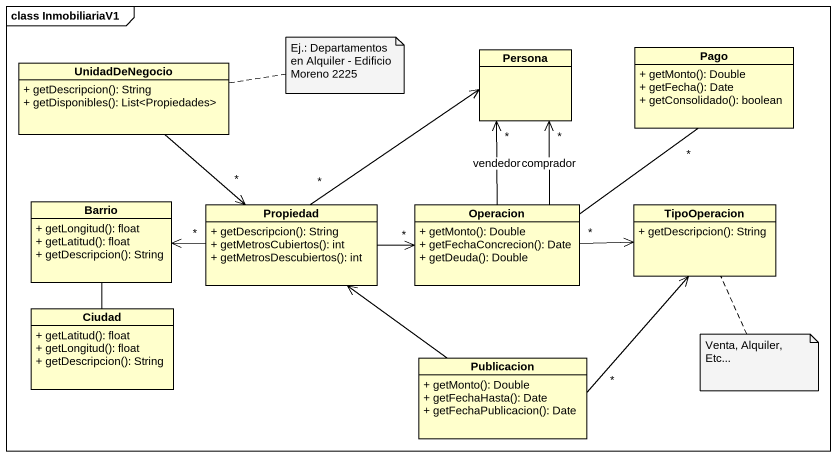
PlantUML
@startuml
mainframe class InmobiliariaV1
hide circle
hide empty members
skinparam classAttributeIconSize 0
class UnidadDeNegocio {
  + getDescripcion(): String
  + getDisponibles(): List<Propiedades>
}
class Persona
class Pago {
  + getMonto(): Double
  + getFecha(): Date
  + getConsolidado(): boolean
}
class Barrio {
  + getLongitud(): float
  + getLatitud(): float
  + getDescripcion(): String
}
class Propiedad {
  + getDescripcion(): String
  + getMetrosCubiertos(): int
  + getMetrosDescubiertos(): int
}
class Operacion {
  + getMonto(): Double
  + getFechaConcrecion(): Date
  + getDeuda(): Double
}
class TipoOperacion {
  + getDescripcion(): String
}
class Ciudad {
  + getLatitud(): float
  + getLongitud(): float
  + getDescripcion(): String
}
class Publicacion {
  + getMonto(): Double
  + getFechaHasta(): Date
  + getFechaPublicacion(): Date
}
UnidadDeNegocio --> "*" Propiedad
Pago "*" -- Operacion
Barrio <-right- "*" Propiedad
Propiedad "*" -up-> Persona
Propiedad -right-> "*" Operacion
Propiedad <-- Publicacion
Operacion -up-> "*" Persona : vendedor
Operacion -up-> "*" Persona : comprador
Operacion "*" -right-> TipoOperacion
Ciudad -up- Barrio
Publicacion "*" -up-> TipoOperacion
note right of UnidadDeNegocio : Ej.: Departamentos en Alquiler - Edificio Moreno 2225
note bottom of TipoOperacion : Venta, Alquiler, Etc...
@enduml
